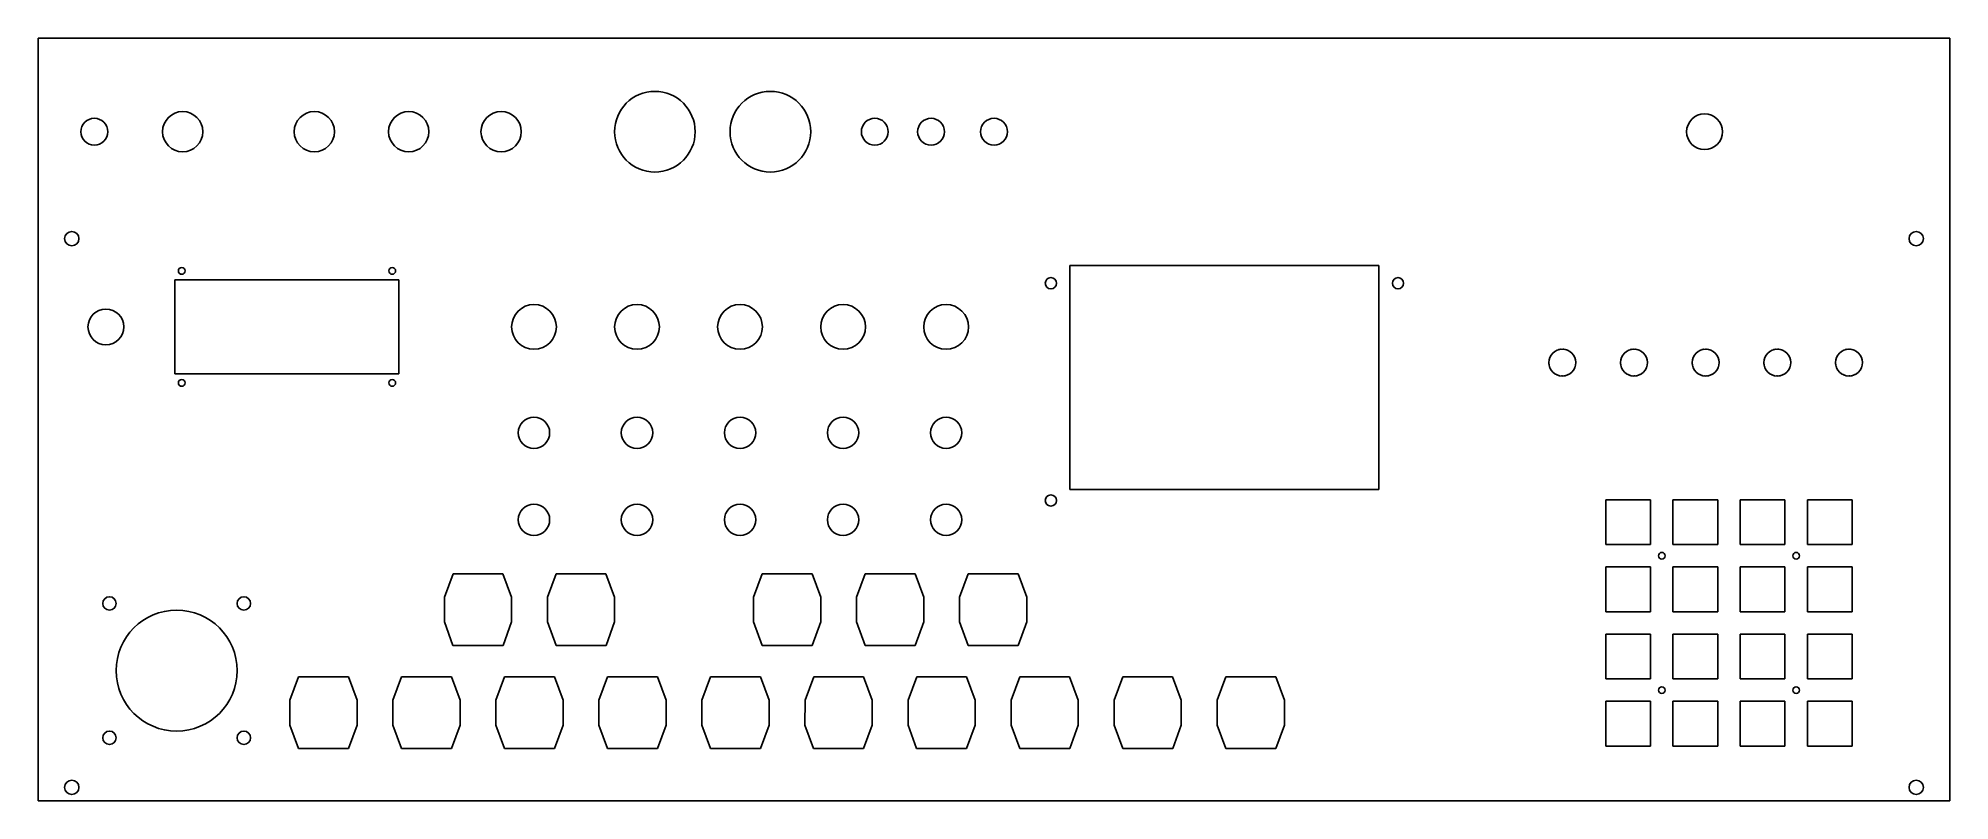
# Model space of a CAD drawing. Extents: x 0 to 427, y 0 to 170.
import ezdxf

# ---------------------------------------------------------------- set-up
doc = ezdxf.new("R2010")
doc.units = 0
doc.linetypes.add('DOT', pattern=[0.25, 0, -0.25])
doc.layers.add('WHITE', color=7, linetype='CONTINUOUS')

msp = doc.modelspace()

# ---------------------------------------------------------------- linework, layer by layer
at = {"layer": 'WHITE', "linetype": 'CONTINUOUS'}
for p, q in [((0, 0), (0, 170.245751)), ((0, 170.245751), (426.7, 170.245751)), ((426.7, 170.245751), (426.7, 0)), ((230.288174, 119.511645), (230.288174, 69.511645)), ((299.288174, 119.511645), (230.288174, 119.511645)), ((299.288174, 69.511645), (299.288174, 119.511645)), ((80.525379, 116.289399), (30.525379, 116.289399)), ((30.525379, 116.289399), (30.525379, 95.289399)), ((80.525379, 95.289399), (80.525379, 116.289399)), ((30.525379, 95.289399), (80.525379, 95.289399)), ((230.288174, 69.511645), (299.288174, 69.511645)), ((349.911337, 67.20756), (349.911337, 57.20756)), ((359.911337, 67.20756), (349.911337, 67.20756)), ((359.911337, 57.20756), (359.911337, 67.20756)), ((364.911337, 67.20756), (364.911337, 57.20756)), ((374.911337, 67.20756), (364.911337, 67.20756)), ((374.911337, 57.20756), (374.911337, 67.20756)), ((379.911337, 67.20756), (379.911337, 57.20756)), ((389.911337, 67.20756), (379.911337, 67.20756)), ((389.911337, 57.20756), (389.911337, 67.20756)), ((394.911337, 67.20756), (394.911337, 57.20756)), ((404.911337, 67.20756), (394.911337, 67.20756)), ((404.911337, 57.20756), (404.911337, 67.20756)), ((349.911337, 57.20756), (359.911337, 57.20756)), ((364.911337, 57.20756), (374.911337, 57.20756)), ((379.911337, 57.20756), (389.911337, 57.20756)), ((394.911337, 57.20756), (404.911337, 57.20756)), ((349.911337, 52.20756), (349.911337, 42.20756)), ((359.911337, 52.20756), (349.911337, 52.20756)), ((359.911337, 42.20756), (359.911337, 52.20756)), ((364.911337, 52.20756), (364.911337, 42.20756)), ((374.911337, 52.20756), (364.911337, 52.20756)), ((374.911337, 42.20756), (374.911337, 52.20756)), ((379.911337, 52.20756), (379.911337, 42.20756)), ((389.911337, 52.20756), (379.911337, 52.20756)), ((389.911337, 42.20756), (389.911337, 52.20756)), ((394.911337, 52.20756), (394.911337, 42.20756)), ((404.911337, 52.20756), (394.911337, 52.20756)), ((404.911337, 42.20756), (404.911337, 52.20756)), ((90.666243, 45.462638), (92.602384, 50.678756)), ((92.602384, 50.678756), (103.730102, 50.678756)), ((103.730102, 50.678756), (105.666243, 45.462638)), ((113.666243, 45.462638), (115.602384, 50.678756)), ((115.602384, 50.678756), (126.730102, 50.678756)), ((126.730102, 50.678756), (128.666243, 45.462638)), ((159.666243, 45.462638), (161.602384, 50.678756)), ((161.602384, 50.678756), (172.730102, 50.678756)), ((172.730102, 50.678756), (174.666243, 45.462638)), ((182.666243, 45.462638), (184.602384, 50.678756)), ((184.602384, 50.678756), (195.730102, 50.678756)), ((195.730102, 50.678756), (197.666243, 45.462638)), ((205.666243, 45.462638), (207.602384, 50.678756)), ((207.602384, 50.678756), (218.730102, 50.678756)), ((218.730102, 50.678756), (220.666243, 45.462638)), ((90.657608, 39.91825), (90.666243, 45.462638)), ((105.666243, 45.462638), (105.666243, 39.921424)), ((113.657608, 39.91825), (113.666243, 45.462638)), ((128.666243, 45.462638), (128.666243, 39.921424)), ((159.657608, 39.91825), (159.666243, 45.462638)), ((174.666243, 45.462638), (174.666243, 39.921424)), ((182.657608, 39.91825), (182.666243, 45.462638)), ((197.666243, 45.462638), (197.666243, 39.921424)), ((205.657608, 39.91825), (205.666243, 45.462638)), ((220.666243, 45.462638), (220.666243, 39.921424)), ((92.583877, 34.678756), (90.657608, 39.91825)), ((90.666243, 39.894874), (90.657608, 39.91825)), ((105.666243, 39.921424), (103.748609, 34.678756)), ((115.583877, 34.678756), (113.657608, 39.91825)), ((113.666243, 39.894874), (113.657608, 39.91825)), ((128.666243, 39.921424), (126.748609, 34.678756)), ((161.583877, 34.678756), (159.657608, 39.91825)), ((159.666243, 39.894874), (159.657608, 39.91825)), ((174.666243, 39.921424), (172.748609, 34.678756)), ((184.583877, 34.678756), (182.657608, 39.91825)), ((182.666243, 39.894874), (182.657608, 39.91825)), ((197.666243, 39.921424), (195.748609, 34.678756)), ((207.583877, 34.678756), (205.657608, 39.91825)), ((205.666243, 39.894874), (205.657608, 39.91825)), ((220.666243, 39.921424), (218.748609, 34.678756)), ((349.911337, 42.20756), (359.911337, 42.20756)), ((364.911337, 42.20756), (374.911337, 42.20756)), ((379.911337, 42.20756), (389.911337, 42.20756)), ((394.911337, 42.20756), (404.911337, 42.20756)), ((103.748609, 34.678756), (92.583877, 34.678756)), ((126.748609, 34.678756), (115.583877, 34.678756)), ((172.748609, 34.678756), (161.583877, 34.678756)), ((195.748609, 34.678756), (184.583877, 34.678756)), ((218.748609, 34.678756), (207.583877, 34.678756)), ((349.911337, 37.20756), (349.911337, 27.20756)), ((359.911337, 37.20756), (349.911337, 37.20756)), ((359.911337, 27.20756), (359.911337, 37.20756)), ((364.911337, 37.20756), (364.911337, 27.20756)), ((374.911337, 37.20756), (364.911337, 37.20756)), ((374.911337, 27.20756), (374.911337, 37.20756)), ((379.911337, 37.20756), (379.911337, 27.20756)), ((389.911337, 37.20756), (379.911337, 37.20756)), ((389.911337, 27.20756), (389.911337, 37.20756)), ((394.911337, 37.20756), (394.911337, 27.20756)), ((404.911337, 37.20756), (394.911337, 37.20756)), ((404.911337, 27.20756), (404.911337, 37.20756)), ((56.163718, 22.43025), (58.099859, 27.646368)), ((58.099859, 27.646368), (69.227577, 27.646368)), ((69.227577, 27.646368), (71.163718, 22.43025)), ((79.163718, 22.43025), (81.099859, 27.646368)), ((81.099859, 27.646368), (92.227577, 27.646368)), ((92.227577, 27.646368), (94.163718, 22.43025)), ((102.163718, 22.43025), (104.099859, 27.646368)), ((104.099859, 27.646368), (115.227577, 27.646368)), ((115.227577, 27.646368), (117.163718, 22.43025)), ((125.163718, 22.43025), (127.099859, 27.646368)), ((127.099859, 27.646368), (138.227577, 27.646368)), ((138.227577, 27.646368), (140.163718, 22.43025)), ((148.163718, 22.43025), (150.099859, 27.646368)), ((150.099859, 27.646368), (161.227577, 27.646368)), ((161.227577, 27.646368), (163.163718, 22.43025)), ((171.163718, 22.43025), (173.099859, 27.646368)), ((173.099859, 27.646368), (184.227577, 27.646368)), ((184.227577, 27.646368), (186.163718, 22.43025)), ((194.163718, 22.43025), (196.099859, 27.646368)), ((196.099859, 27.646368), (207.227577, 27.646368)), ((207.227577, 27.646368), (209.163718, 22.43025)), ((217.163718, 22.43025), (219.099859, 27.646368)), ((219.099859, 27.646368), (230.227577, 27.646368)), ((230.227577, 27.646368), (232.163718, 22.43025)), ((240.163718, 22.43025), (242.099859, 27.646368)), ((242.099859, 27.646368), (253.227577, 27.646368)), ((253.227577, 27.646368), (255.163718, 22.43025)), ((263.163718, 22.43025), (265.099859, 27.646368)), ((265.099859, 27.646368), (276.227577, 27.646368)), ((276.227577, 27.646368), (278.163718, 22.43025)), ((349.911337, 27.20756), (359.911337, 27.20756)), ((364.911337, 27.20756), (374.911337, 27.20756)), ((379.911337, 27.20756), (389.911337, 27.20756)), ((394.911337, 27.20756), (404.911337, 27.20756)), ((56.155083, 16.885861), (56.163718, 22.43025)), ((71.163718, 22.43025), (71.163718, 16.889036)), ((79.155083, 16.885861), (79.163718, 22.43025)), ((94.163718, 22.43025), (94.163718, 16.889036)), ((102.155083, 16.885861), (102.163718, 22.43025)), ((117.163718, 22.43025), (117.163718, 16.889036)), ((125.155083, 16.885861), (125.163718, 22.43025)), ((140.163718, 22.43025), (140.163718, 16.889036)), ((148.155083, 16.885861), (148.163718, 22.43025)), ((163.163718, 22.43025), (163.163718, 16.889036)), ((171.155083, 16.885861), (171.163718, 22.43025)), ((186.163718, 22.43025), (186.163718, 16.889036)), ((194.155083, 16.885861), (194.163718, 22.43025)), ((209.163718, 22.43025), (209.163718, 16.889036)), ((217.155083, 16.885861), (217.163718, 22.43025)), ((232.163718, 22.43025), (232.163718, 16.889036)), ((240.155083, 16.885861), (240.163718, 22.43025)), ((255.163718, 22.43025), (255.163718, 16.889036)), ((263.155083, 16.885861), (263.163718, 22.43025)), ((278.163718, 22.43025), (278.163718, 16.889036)), ((349.911337, 22.20756), (349.911337, 12.20756)), ((359.911337, 22.20756), (349.911337, 22.20756)), ((359.911337, 12.20756), (359.911337, 22.20756)), ((364.911337, 22.20756), (364.911337, 12.20756)), ((374.911337, 22.20756), (364.911337, 22.20756)), ((374.911337, 12.20756), (374.911337, 22.20756)), ((379.911337, 22.20756), (379.911337, 12.20756)), ((389.911337, 22.20756), (379.911337, 22.20756)), ((389.911337, 12.20756), (389.911337, 22.20756)), ((394.911337, 22.20756), (394.911337, 12.20756)), ((404.911337, 22.20756), (394.911337, 22.20756)), ((404.911337, 12.20756), (404.911337, 22.20756)), ((58.081353, 11.646368), (56.155083, 16.885861)), ((56.163718, 16.862485), (56.155083, 16.885861)), ((71.163718, 16.889036), (69.246084, 11.646368)), ((81.081353, 11.646368), (79.155083, 16.885861)), ((79.163718, 16.862485), (79.155083, 16.885861)), ((94.163718, 16.889036), (92.246084, 11.646368)), ((104.081353, 11.646368), (102.155083, 16.885861)), ((102.163718, 16.862485), (102.155083, 16.885861)), ((117.163718, 16.889036), (115.246084, 11.646368)), ((127.081353, 11.646368), (125.155083, 16.885861)), ((125.163718, 16.862485), (125.155083, 16.885861)), ((140.163718, 16.889036), (138.246084, 11.646368)), ((150.081353, 11.646368), (148.155083, 16.885861)), ((148.163718, 16.862485), (148.155083, 16.885861)), ((163.163718, 16.889036), (161.246084, 11.646368)), ((173.081353, 11.646368), (171.155083, 16.885861)), ((171.163718, 16.862485), (171.155083, 16.885861)), ((186.163718, 16.889036), (184.246084, 11.646368)), ((196.081353, 11.646368), (194.155083, 16.885861)), ((194.163718, 16.862485), (194.155083, 16.885861)), ((209.163718, 16.889036), (207.246084, 11.646368)), ((219.081353, 11.646368), (217.155083, 16.885861)), ((217.163718, 16.862485), (217.155083, 16.885861)), ((232.163718, 16.889036), (230.246084, 11.646368)), ((242.081353, 11.646368), (240.155083, 16.885861)), ((240.163718, 16.862485), (240.155083, 16.885861)), ((255.163718, 16.889036), (253.246084, 11.646368)), ((265.081353, 11.646368), (263.155083, 16.885861)), ((263.163718, 16.862485), (263.155083, 16.885861)), ((278.163718, 16.889036), (276.246084, 11.646368)), ((69.246084, 11.646368), (58.081353, 11.646368)), ((92.246084, 11.646368), (81.081353, 11.646368)), ((115.246084, 11.646368), (104.081353, 11.646368)), ((138.246084, 11.646368), (127.081353, 11.646368)), ((161.246084, 11.646368), (150.081353, 11.646368)), ((184.246084, 11.646368), (173.081353, 11.646368)), ((207.246084, 11.646368), (196.081353, 11.646368)), ((230.246084, 11.646368), (219.081353, 11.646368)), ((253.246084, 11.646368), (242.081353, 11.646368)), ((276.246084, 11.646368), (265.081353, 11.646368)), ((349.911337, 12.20756), (359.911337, 12.20756)), ((364.911337, 12.20756), (374.911337, 12.20756)), ((379.911337, 12.20756), (389.911337, 12.20756)), ((394.911337, 12.20756), (404.911337, 12.20756)), ((426.7, 0), (0, 0))]:
    msp.add_line(p, q, dxfattribs=at)
for centre, radius in [((137.642041, 149.372876), 9), ((163.428296, 149.372876), 9), ((32.254741, 149.372876), 4.5), ((61.628648, 149.372876), 4.5), ((82.706108, 149.372876), 4.5), ((103.335112, 149.372876), 4.5), ((12.52265, 149.372876), 3), ((186.748039, 149.372876), 3), ((199.304824, 149.372876), 3), ((213.35, 149.372876), 3), ((371.960614, 149.372876), 4), ((7.5, 125.5), 1.6), ((419.2, 125.5), 1.6), ((32.025379, 118.289399), 0.75), ((79.025379, 118.289399), 0.75), ((226.038174, 115.5395), 1.25), ((303.538174, 115.5395), 1.25), ((15.108625, 105.789399), 4), ((110.661925, 105.789399), 5), ((133.661925, 105.789399), 5), ((156.661925, 105.789399), 5), ((179.661925, 105.789399), 5), ((202.661925, 105.789399), 5), ((340.209237, 97.832564), 3), ((356.209237, 97.832564), 3), ((372.209237, 97.832564), 3), ((388.209237, 97.832564), 3), ((404.209237, 97.832564), 3), ((32.025379, 93.289399), 0.75), ((79.025379, 93.289399), 0.75), ((110.661925, 82.151105), 3.5), ((133.661925, 82.151105), 3.5), ((156.661925, 82.151105), 3.5), ((179.661925, 82.151105), 3.5), ((202.661925, 82.151105), 3.5), ((226.038174, 67.0395), 1.25), ((110.661925, 62.733936), 3.5), ((133.661925, 62.733936), 3.5), ((156.661925, 62.733936), 3.5), ((179.661925, 62.733936), 3.5), ((202.661925, 62.733936), 3.5), ((362.411337, 54.70756), 0.75), ((392.411337, 54.70756), 0.75), ((15.895472, 44.059194), 1.5), ((45.895472, 44.059194), 1.5), ((30.895472, 29.059194), 13.5), ((362.411337, 24.70756), 0.75), ((392.411337, 24.70756), 0.75), ((15.895472, 14.059194), 1.5), ((45.895472, 14.059194), 1.5), ((7.5, 3), 1.6), ((419.2, 3), 1.6)]:
    msp.add_circle(centre, radius, dxfattribs=at)
at = {"layer": 'WHITE', "linetype": 'DOT'}
for centre in [(340.209237, 97.832564), (356.209237, 97.832564), (372.209237, 97.832564), (388.209237, 97.832564), (404.209237, 97.832564)]:
    msp.add_circle(centre, 3, dxfattribs=at)

doc.saveas('drawing.dxf')
